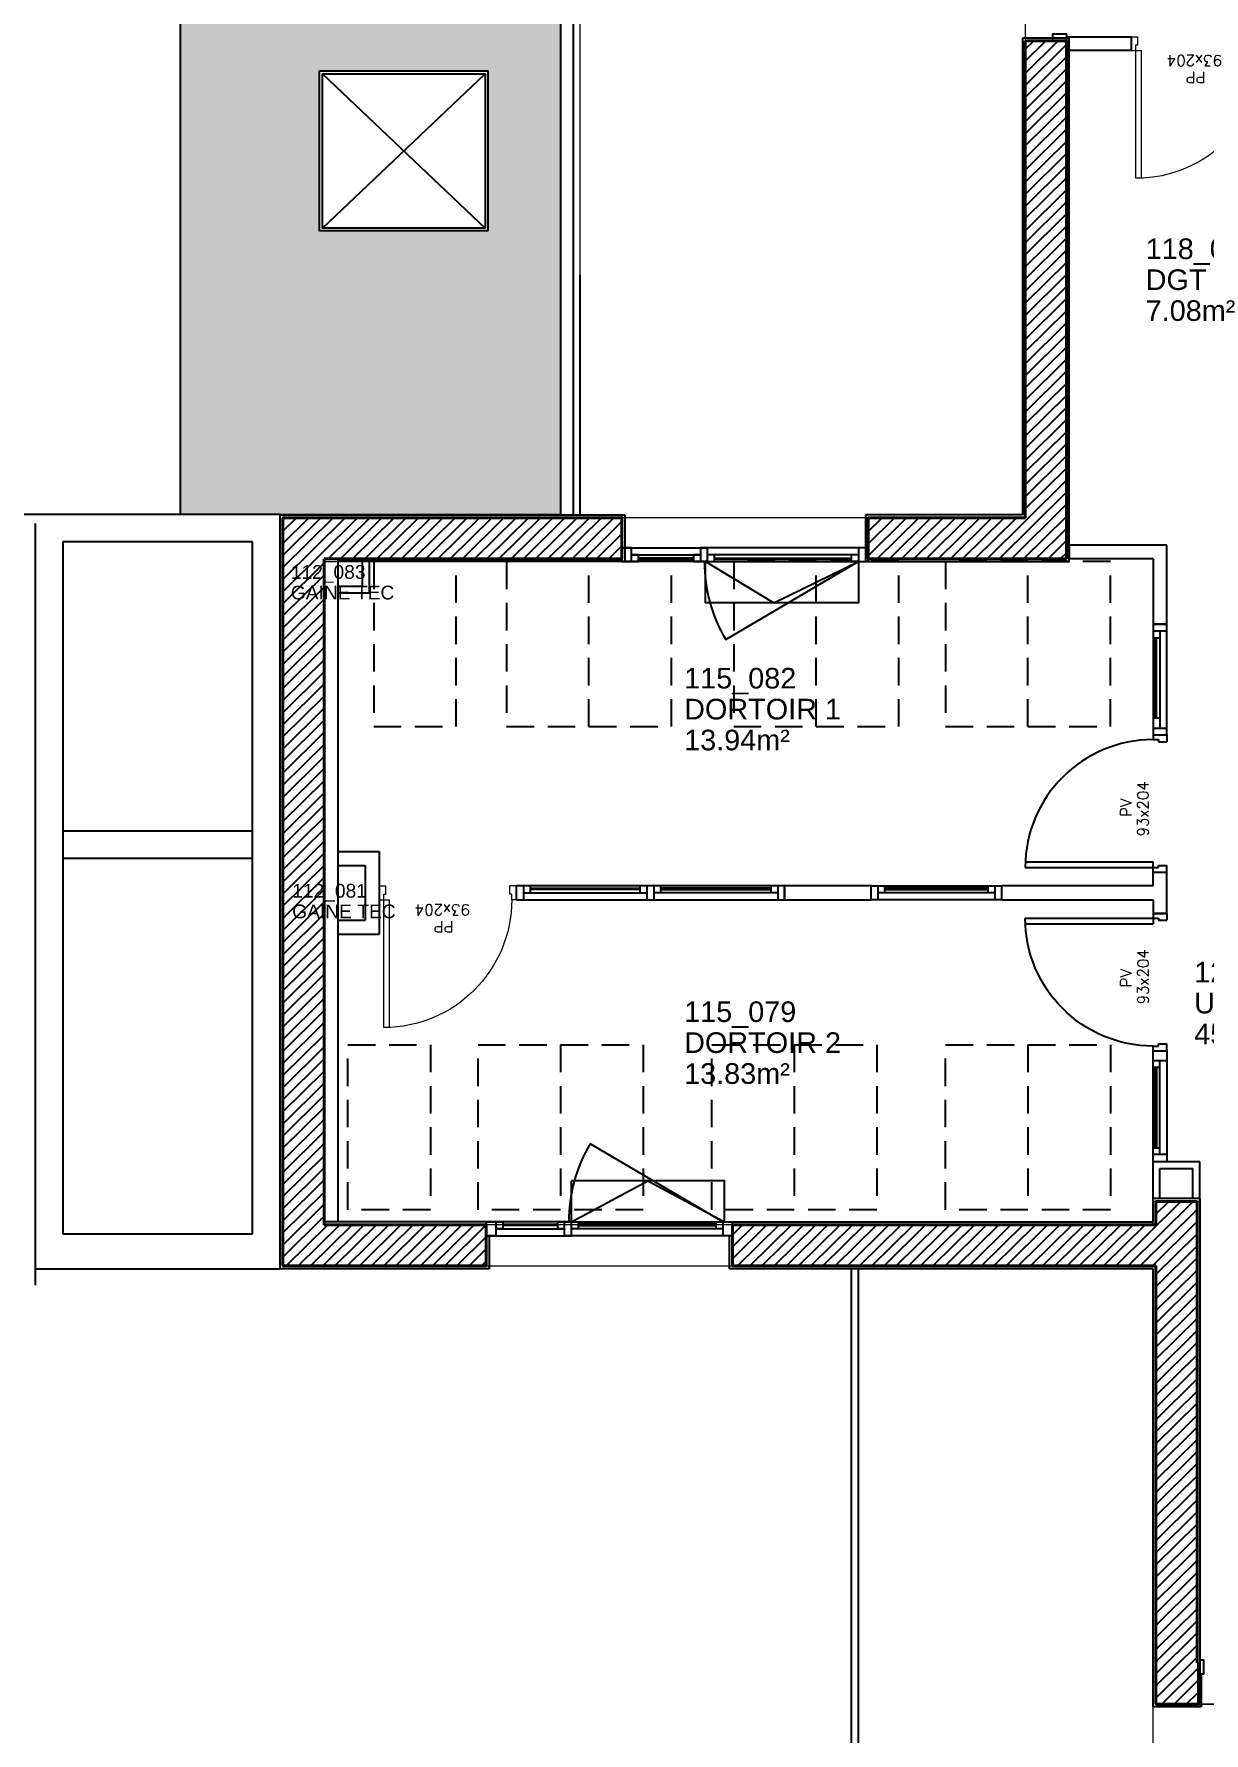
# Model space of a CAD drawing. Header units: metres. Extents: x -8 to 211, y -5 to 120.
# Drawn here: x 109.78 to 118.29, y 74.57 to 86.94 of the extents above; entities that cross this region are included whole.
import ezdxf
from ezdxf.enums import TextEntityAlignment as Align

# ---------------------------------------------------------------- set-up
doc = ezdxf.new("R2010")
doc.units = ezdxf.units.M
doc.header["$LTSCALE"] = 0.8
doc.header["$MEASUREMENT"] = 0
doc.linetypes.add('CONTINU', pattern=[0])
doc.linetypes.add('HIDDEN', pattern=[0.375, 0.25, -0.125])
doc.layers.get('0').update_dxf_attribs({"linetype": 'CONTINUOUS'})
for name, color, linetype in [('0_Fmult', 7, 'CONTINUOUS'), ('A-FINITION-C', 192, 'CONTINUOUS'), ('A-ISOL-C', 76, 'CONTINUOUS'), ('A-METALLERIE', 24, 'CONTINUOUS'), ('A-MOBILIER', 46, 'CONTINUOUS'), ('A-STR-MAC-C', 150, 'CONTINUOUS'), ('A_CHASS', 4, 'CONTINUOUS'), ('A_Etiqu_Gaine', 7, 'CONTINUOUS'), ('A_Etiqu_Gaine_ancien', 7, 'CONTINUOUS'), ('A_Etiqu_Gaine_code', 7, 'CONTINUOUS'), ('A_Etiqu_Local', 7, 'CONTINUOUS'), ('A_HACH_STRUC', 7, 'CONTINUOUS'), ('A_MURS_CLOI', 7, 'CONTINUOUS'), ('A_VEGETATION', 3, 'CONTINUOUS'), ('Z_Pole 11_Administratif', 8, 'CONTINUOUS')]:
    doc.layers.add(name, color=color, linetype=linetype)
doc.layers.add('A_MURS_STRU', color=7, linetype='CONTINUOUS', lineweight=40)
doc.layers.add('A_PORTE', color=7, linetype='CONTINU', lineweight=0)
doc.styles.add('Attribut', font='arial.ttf')
doc.styles.add('ROMANS8', font='romans8', dxfattribs={"height": 10})

# ---------------------------------------------------------------- blocks, each defined once
blk = doc.blocks.new('A_Etiqu_Local')
at = {"style": 'Attribut', "flags": 1}
for tag, p in [('CODE_HOPITAL', (-0.446, 1.632)), ('CODE_SITE', (-0.446, 1.407)), ('CODE_BATIMENT', (-0.446, 1.182)), ('CODE_SECTEUR', (-0.446, 0.957)), ('CODE_ETAGE', (-0.446, 0.732)), ('NOM_NORMALISE', (-0.446, -0.843)), ('SECTEUR_ACTIVITE', (-0.446, -1.068)), ('SOUS_SECTEUR_ACTIVITE', (-0.446, -1.293)), ('VOLUME', (-0.446, -1.518)), ('SERVICE', (-0.446, -1.743)), ('CODE_UG', (-0.446, -1.968)), ('CODE_UA', (-0.446, -2.193)), ('CODE_POLE', (-0.446, -2.418)), ('OCCUPANT_EXTERNE', (-0.446, -2.643)), ('DISPONIBILITE', (-0.446, -2.868)), ('ACCES_HANDICAPES', (-0.446, -3.093)), ('NATURE_SOL', (-0.446, -3.318)), ('RISQUE_LABORATOIRE', (-0.446, -3.543)), ('AMIANTE', (-0.446, -3.768))]:
    blk.add_attdef(tag, p, '', height=0.15, dxfattribs=at)
at = {"layer": 'A_Etiqu_Local', "style": 'Attribut'}
for tag, p in [('CODE_PIECE', (-0.446, 0.282)), ('NOM_USAGE', (-0.446, 0.057)), ('SURFACE', (-0.446, -0.168))]:
    blk.add_attdef(tag, p, '', height=0.15, dxfattribs=at)
blk = doc.blocks.new('A_Etiqu_Gaine')
at = {"style": 'Attribut', "flags": 1}
for tag, p in [('CODE_HOPITAL', (-0.432, 0.865)), ('CODE_SITE', (-0.432, 0.715)), ('CODE_BATIMENT', (-0.432, 0.565)), ('CODE_SECTEUR', (-0.432, 0.415)), ('CODE_ETAGE', (-0.432, 0.265)), ('NOM_NORMALISE', (-0.432, -0.335)), ('SECTEUR_ACTIVITE', (-0.432, -0.485)), ('SOUS_SECTEUR_ACTIVITE', (-0.432, -0.635)), ('SURFACE', (-0.432, -0.785)), ('CODE_UG', (-0.432, -0.935)), ('CODE_POLE', (-0.432, -1.085)), ('AMIANTE', (-0.432, -1.235))]:
    blk.add_attdef(tag, p, '', height=0.1, dxfattribs=at)
at = {"layer": 'A_Etiqu_Gaine', "style": 'Attribut'}
blk.add_attdef('NOM_USAGE', (-0.432, -0.185), '', height=0.1, dxfattribs=at)
at = {"layer": 'A_Etiqu_Gaine_ancien', "style": 'Attribut'}
blk.add_attdef('CODE_PIECE_ANCIEN', (-0.432, 0.115), '', height=0.1, dxfattribs=at)
at = {"layer": 'A_Etiqu_Gaine_code', "style": 'Attribut'}
blk.add_attdef('CODE_PIECE', (-0.432, -0.035), '', height=0.1, dxfattribs=at)
blk = doc.blocks.new('BATI-10')
for p, q in [((0, 0.1), (0, 0)), ((0, 0.1), (0.035, 0.1)), ((0, 0), (0.05, 0)), ((0.035, 0.1), (0.035, 0.06)), ((0.035, 0.06), (0.05, 0.06)), ((0.05, 0.06), (0.05, 0))]:
    blk.add_line(p, q)
blk = doc.blocks.new('P90bt10')
for p, q in [((0.035, 1.03), (0.035, 0.1)), ((0.075, 1.029), (0.075, 0.1)), ((0.035, 0.1), (0.075, 0.1))]:
    blk.add_line(p, q)
blk.add_arc((0.035, 0.1), 0.93, 0, 90)
blk.add_blockref('BATI-10', (0, 0))
at = {"xscale": -1}
blk.add_blockref('BATI-10', (1, 0), dxfattribs=at)
at = {"style": 'ROMANS8'}
for tag, p in [('DEF', (0.47, 0.256)), ('DIM', (0.461, 0.134))]:
    blk.add_attdef(tag, text='', height=0.08, dxfattribs=at).set_placement(p, align=Align.CENTER)

msp = doc.modelspace()

# ---------------------------------------------------------------- hatches: boundary and pattern name
at = {"layer": 'A_HACH_STRUC'}
h = msp.add_hatch(dxfattribs=at)
h.set_pattern_fill('ANSI31', color=8, scale=0.5, angle=359.76959, style=0)
h.paths.add_polyline_path([(115.849, 83.418), (115.849, 83.118), (117.292, 83.118), (117.292, 86.888), (116.992, 86.888), (116.992, 83.418)])
h = msp.add_hatch(dxfattribs=at)
h.set_pattern_fill('ANSI31', color=8, scale=0.5, angle=359.76959, style=0)
h.paths.add_polyline_path([(114.059, 83.118), (114.059, 83.418), (111.592, 83.418), (111.592, 77.973), (113.072, 77.973), (113.072, 78.273), (111.892, 78.273), (111.892, 83.118)])
h = msp.add_hatch(dxfattribs=at)
h.set_pattern_fill('ANSI31', color=8, scale=0.5, angle=359.76959, style=0)
h.paths.add_polyline_path([(117.942, 74.784), (118.252, 74.784), (118.252, 75.084), (118.242, 75.084), (118.242, 78.443), (117.942, 78.443), (117.942, 78.273), (114.862, 78.273), (114.862, 77.973), (117.942, 77.973)])
at = {"layer": 'A_VEGETATION'}
h = msp.add_hatch(dxfattribs=at)
h.set_pattern_fill('AR-CONC', color=8, scale=0.05, angle=-0.9741, style=0)
h.set_pattern_definition([(50, (321.883, 63.66533), (0.3586301, -0.03137607), [0.0375, -0.4125]), (355, (321.883, 63.66533), (-0.06937567, 0.37609607), [0.03, -0.33]), (100.4514, (321.9129, 63.6627), (0.2892547, 0.34471977), [0.0318701, -0.35057106]), (46.1842, (321.883, 63.76533), (0.5336205, -0.0827595), [0.05625, -0.61875]), (96.6356, (321.9275, 63.75843), (0.4673314, 0.4870589), [0.0478051, -0.5258565]), (351.1842, (321.883, 63.76533), (0.467331, 0.4870593), [0.045, -0.495]), (21, (321.933, 63.74033), (0.29845353, -0.20130945), [0.0375, -0.4125]), (326, (321.933, 63.74033), (0.12165767, 0.362575), [0.03, -0.33]), (71.4514, (321.9579, 63.72355), (0.4201113, 0.16126525), [0.0318701, -0.35057106]), (37.5, (321.88301, 63.66533), (0.00607993, 0.16644693), [0, -0.326, 0, -0.335, 0, -0.33125]), (7.5, (321.88301, 63.66533), (0.13153477, 0.19720586), [0, -0.191, 0, -0.3185, 0, -0.12625]), (327.5, (321.77151, 63.66533), (0.26691122, -0.01127744), [0, -0.125, 0, -0.39, 0, -0.5175]), (317.5, (321.72151, 63.66533), (0.29159308, 0.0500525), [0, -0.1625, 0, -0.259, 0, -0.3675])])
h.paths.add_polyline_path([(113.612, 83.438), (110.847, 83.442), (110.847, 94.243), (113.612, 94.243)])
h.paths.add_polyline_path([(111.935, 92.676), (113.159, 92.676), (113.159, 91.512), (111.935, 91.512)], flags=16)
h.paths.add_polyline_path([(111.887, 89.63), (113.111, 89.63), (113.111, 88.466), (111.887, 88.466)], flags=16)
h.paths.add_polyline_path([(111.86, 86.669), (113.084, 86.669), (113.084, 85.506), (111.86, 85.506)], flags=16)

# ---------------------------------------------------------------- linework, layer by layer
at = {"layer": '0_Fmult', "color": 8, "const_width": 0.01}
msp.add_lwpolyline([(116.992, 97.522), (116.992, 83.418), (111.592, 83.418), (111.592, 77.973), (117.942, 77.973), (117.942, 74.784), (132.942, 74.784), (132.942, 72.934), (137.662, 72.934), (137.642, 86.882), (137.662, 89.618), (136.67, 89.618), (136.67, 97.522)], close=True, dxfattribs=at)
at = {"layer": 'A-FINITION-C', "color": 8}
for p, q in [((116.972, 86.908), (116.972, 83.438)), ((111.572, 77.953), (111.572, 83.438)), ((111.572, 83.438), (114.079, 83.438)), ((114.079, 83.438), (114.079, 83.098)), ((116.972, 83.438), (115.829, 83.438)), ((115.829, 83.438), (115.829, 83.098)), ((114.079, 83.098), (111.992, 83.098)), ((117.922, 78.294), (117.922, 78.463)), ((118.262, 78.463), (118.262, 75.104)), ((113.072, 78.293), (111.892, 78.293)), ((114.827, 78.294), (114.827, 78.294)), ((114.827, 78.294), (117.922, 78.294)), ((113.092, 78.193), (113.092, 77.953)), ((114.842, 77.953), (114.842, 78.193)), ((113.092, 77.953), (111.572, 77.953)), ((117.922, 77.953), (114.842, 77.953)), ((117.922, 74.764), (117.922, 77.953)), ((118.272, 75.004), (118.272, 74.764)), ((118.272, 74.764), (117.922, 74.764))]:
    msp.add_line(p, q, dxfattribs=at)
msp.add_lwpolyline([(115.829, 83.098), (117.312, 83.098), (117.312, 86.908), (116.972, 86.908)], dxfattribs=at)
at = {"layer": 'A-ISOL-C', "color": 8}
msp.add_line((111.992, 83.118), (111.992, 78.293), dxfattribs=at)
at = {"layer": 'A-METALLERIE', "color": 8, "linetype": 'Continuous'}
for p, q in [((113.703, 94.339), (113.703, 83.438)), ((113.753, 85.186), (113.753, 83.438))]:
    msp.add_line(p, q, dxfattribs=at)
at = {"layer": 'A-METALLERIE', "color": 8}
for p, q in [((115.726, 77.953), (115.726, 73.914)), ((115.776, 77.953), (115.776, 73.914))]:
    msp.add_line(p, q, dxfattribs=at)
at = {"layer": 'A-MOBILIER', "color": 8, "linetype": 'HIDDEN'}
for p, q in [((114.419, 83.098), (113.219, 83.098)), ((116.072, 83.098), (114.872, 83.098)), ((117.612, 83.098), (116.412, 83.098)), ((114.212, 78.382), (113.012, 78.382)), ((115.912, 78.382), (114.712, 78.382)), ((117.612, 78.382), (116.412, 78.382))]:
    msp.add_line(p, q, dxfattribs=at)
for points in [[(112.253, 83.098), (112.253, 81.898), (112.853, 81.898), (112.853, 83.098)], [(112.065, 78.382), (112.065, 79.582), (112.665, 79.582), (112.665, 78.382)]]:
    msp.add_lwpolyline(points, close=True, dxfattribs=at)
for points in [[(113.219, 83.098), (113.219, 81.898), (114.419, 81.898)], [(113.819, 81.898), (113.819, 83.098)], [(114.419, 81.898), (114.419, 83.098)], [(114.872, 83.098), (114.872, 81.898), (116.072, 81.898)], [(115.472, 81.898), (115.472, 83.098)], [(116.072, 81.898), (116.072, 83.098)], [(116.412, 83.098), (116.412, 81.898), (117.612, 81.898)], [(117.012, 81.898), (117.012, 83.098)], [(117.612, 81.898), (117.612, 83.098)], [(113.012, 78.382), (113.012, 79.582), (114.212, 79.582)], [(113.612, 79.582), (113.612, 78.382)], [(114.212, 79.582), (114.212, 78.382)], [(114.712, 78.382), (114.712, 79.582), (115.912, 79.582)], [(115.312, 79.582), (115.312, 78.382)], [(115.912, 79.582), (115.912, 78.382)], [(116.412, 78.382), (116.412, 79.582), (117.612, 79.582)], [(117.012, 79.582), (117.012, 78.382)], [(117.612, 79.582), (117.612, 78.382)]]:
    msp.add_lwpolyline(points, dxfattribs=at)
at = {"layer": 'A-STR-MAC-C', "color": 8}
for p, q in [((111.572, 83.442), (109.652, 83.442)), ((109.792, 83.375), (109.792, 77.832)), ((111.572, 77.953), (111.572, 83.442)), ((111.372, 83.242), (109.992, 83.242)), ((109.992, 83.242), (109.992, 78.207)), ((111.372, 78.207), (111.372, 83.242)), ((109.992, 81.14), (111.372, 81.14)), ((109.992, 80.94), (111.372, 80.94)), ((109.992, 78.207), (111.372, 78.207)), ((109.792, 77.953), (111.572, 77.953))]:
    msp.add_line(p, q, dxfattribs=at)
at = {"layer": 'A_CHASS', "color": 8}
for p, q in [((111.88, 86.649), (113.064, 85.526)), ((111.88, 85.526), (113.064, 86.649)), ((114.059, 83.098), (114.179, 83.098)), ((115.779, 83.098), (114.813, 82.53)), ((115.242, 80.738), (113.292, 80.738)), ((113.292, 80.638), (115.242, 80.638)), ((114.792, 78.293), (113.827, 78.861)), ((113.072, 78.293), (113.192, 78.293))]:
    msp.add_line(p, q, dxfattribs=at)
for points in [[(117.192, 86.888), (117.192, 86.938), (117.292, 86.938), (117.292, 86.888)], [(111.86, 86.669), (113.084, 86.669), (113.084, 85.506), (111.86, 85.506)], [(111.88, 86.649), (113.064, 86.649), (113.064, 85.526), (111.88, 85.526)], [(117.922, 82.643), (117.922, 81.838), (118.022, 81.838), (118.022, 82.643)], [(118.262, 75.004), (118.292, 75.004), (118.292, 75.104), (118.262, 75.104)]]:
    msp.add_lwpolyline(points, close=True, dxfattribs=at)
for points in [[(114.059, 83.198), (114.679, 83.198), (114.679, 83.098), (114.059, 83.098)], [(114.129, 83.098), (114.129, 83.198), (114.059, 83.198), (114.059, 83.098)], [(114.179, 83.098), (114.179, 83.148), (114.129, 83.148)], [(114.129, 83.148), (114.629, 83.148)], [(114.629, 83.098), (114.129, 83.098)], [(114.579, 83.123), (114.179, 83.123)], [(114.179, 83.113), (114.579, 83.113)], [(114.629, 83.148), (114.579, 83.148), (114.579, 83.098)], [(114.579, 83.098), (115.849, 83.098)], [(115.849, 83.098), (115.849, 83.198), (114.629, 83.198), (114.629, 83.098)], [(115.779, 83.198), (115.779, 82.798), (114.667, 82.798), (114.667, 83.098), (115.163, 82.798), (115.779, 83.098)], [(115.779, 83.148), (114.679, 83.148)], [(114.729, 83.148), (114.729, 83.098)], [(114.729, 83.123), (115.729, 83.123)], [(115.729, 83.113), (114.729, 83.113)], [(115.729, 83.098), (115.729, 83.148)], [(118.022, 82.593), (117.922, 82.593)], [(117.972, 82.593), (117.972, 81.886)], [(117.922, 82.543), (117.972, 82.543)], [(117.937, 82.543), (117.937, 81.958)], [(117.947, 81.958), (117.947, 82.543)], [(117.972, 81.958), (117.922, 81.958)], [(117.922, 81.886), (118.022, 81.886)], [(113.292, 80.638), (113.292, 80.738)], [(113.342, 80.738), (113.342, 80.638)], [(113.392, 80.738), (113.392, 80.688)], [(114.192, 80.688), (114.192, 80.738)], [(114.242, 80.638), (114.242, 80.738)], [(114.292, 80.638), (114.292, 80.738)], [(114.342, 80.688), (114.342, 80.738)], [(115.142, 80.738), (115.142, 80.688)], [(115.192, 80.738), (115.192, 80.638)], [(115.242, 80.638), (115.242, 80.738)], [(116.821, 80.638), (115.871, 80.638), (115.871, 80.738), (116.821, 80.738)], [(115.921, 80.738), (115.921, 80.638)], [(115.971, 80.688), (115.971, 80.738)], [(116.721, 80.738), (116.721, 80.688)], [(116.771, 80.738), (116.771, 80.638)], [(116.821, 80.638), (116.821, 80.738)], [(113.342, 80.688), (114.242, 80.688)], [(113.392, 80.723), (114.192, 80.723)], [(114.192, 80.713), (113.392, 80.713)], [(115.192, 80.688), (114.292, 80.688)], [(115.142, 80.723), (114.342, 80.723)], [(114.342, 80.713), (115.142, 80.713)], [(116.771, 80.688), (115.921, 80.688)], [(116.721, 80.723), (115.971, 80.723)], [(115.971, 80.713), (116.721, 80.713)], [(117.922, 78.733), (117.922, 79.538), (118.022, 79.538), (118.022, 78.733)], [(117.922, 79.468), (118.022, 79.468)], [(117.972, 79.418), (117.922, 79.418)], [(117.937, 78.833), (117.937, 79.418)], [(117.947, 79.418), (117.947, 78.833)], [(117.972, 78.783), (117.972, 79.468)], [(117.922, 78.833), (117.972, 78.833)], [(118.022, 78.783), (117.922, 78.783)], [(117.922, 78.733), (118.022, 78.733)], [(113.692, 78.293), (113.072, 78.293), (113.072, 78.193), (113.692, 78.193), (113.692, 78.593)], [(113.692, 78.293), (114.248, 78.593), (114.804, 78.293), (114.804, 78.593), (113.692, 78.593)], [(113.142, 78.293), (113.142, 78.193), (113.072, 78.193)], [(113.192, 78.293), (113.192, 78.243), (113.142, 78.243)], [(113.642, 78.293), (113.142, 78.293)], [(113.192, 78.278), (113.592, 78.278)], [(113.592, 78.268), (113.192, 78.268)], [(113.642, 78.243), (113.592, 78.243), (113.592, 78.293)], [(113.592, 78.293), (114.862, 78.293)], [(114.862, 78.193), (113.642, 78.193), (113.642, 78.293)], [(113.742, 78.243), (113.742, 78.293)], [(114.742, 78.278), (113.742, 78.278)], [(113.742, 78.268), (114.742, 78.268)], [(114.742, 78.293), (114.742, 78.243)], [(114.792, 78.293), (114.792, 78.193)], [(114.862, 78.193), (114.862, 78.293)], [(113.142, 78.243), (113.642, 78.243)], [(114.792, 78.243), (113.692, 78.243)]]:
    msp.add_lwpolyline(points, dxfattribs=at)
for centre, start, end in [((115.779, 83.098), 179.9999, 210.441), ((114.792, 78.293), 149.559, 180.0001)]:
    msp.add_arc(centre, 1.12, start, end, dxfattribs=at)
at = {"layer": 'A_MURS_CLOI', "color": 8}
for p, q in [((117.312, 83.218), (117.312, 83.118)), ((118.022, 83.218), (117.312, 83.218)), ((118.022, 82.643), (118.022, 83.218)), ((112.172, 82.918), (112.172, 83.098)), ((112.222, 82.868), (112.222, 83.098)), ((117.922, 83.118), (117.312, 83.118)), ((117.922, 83.118), (117.922, 82.643)), ((112.172, 82.918), (111.992, 82.918)), ((112.222, 82.868), (111.992, 82.868)), ((117.922, 82.643), (118.022, 82.643)), ((117.922, 81.838), (118.022, 81.838)), ((111.992, 80.988), (112.292, 80.988)), ((112.292, 80.988), (112.292, 80.388)), ((111.992, 80.888), (112.192, 80.888)), ((112.192, 80.888), (112.192, 80.488)), ((116.821, 80.638), (116.821, 80.738)), ((117.922, 80.738), (116.821, 80.738)), ((117.922, 80.838), (118.022, 80.838)), ((117.922, 80.738), (117.922, 80.838)), ((118.022, 80.538), (118.022, 80.838)), ((116.821, 80.638), (117.922, 80.638)), ((117.922, 80.638), (117.922, 80.538)), ((118.022, 80.538), (117.922, 80.538)), ((111.992, 80.488), (112.192, 80.488)), ((111.992, 80.388), (112.292, 80.388)), ((117.922, 79.538), (118.022, 79.538)), ((117.922, 78.733), (118.262, 78.733)), ((117.922, 78.463), (117.922, 78.733)), ((117.972, 78.683), (118.212, 78.683)), ((117.972, 78.463), (117.972, 78.683)), ((118.212, 78.463), (118.212, 78.683)), ((118.262, 78.463), (118.262, 78.733)), ((118.262, 78.463), (117.922, 78.463))]:
    msp.add_line(p, q, dxfattribs=at)
msp.add_lwpolyline([(117.292, 86.918), (117.762, 86.918), (117.762, 86.818), (117.292, 86.818)], close=True, dxfattribs=at)
for points in [[(112.292, 80.738), (112.292, 80.638)], [(115.871, 80.638), (115.871, 80.738), (115.242, 80.738), (115.242, 80.638), (115.871, 80.638)]]:
    msp.add_lwpolyline(points, dxfattribs=at)
at = {"layer": 'A_MURS_STRU', "color": 8}
for p, q in [((117.292, 86.888), (116.992, 86.888)), ((116.992, 86.888), (116.992, 83.418)), ((117.292, 83.118), (117.292, 86.888)), ((111.592, 77.973), (111.592, 83.418)), ((111.592, 83.418), (114.059, 83.418)), ((114.059, 83.418), (114.059, 83.118)), ((116.992, 83.418), (115.849, 83.418)), ((115.849, 83.418), (115.849, 83.118)), ((114.059, 83.118), (111.892, 83.118)), ((111.892, 83.118), (111.892, 78.273)), ((115.849, 83.118), (117.292, 83.118)), ((117.942, 78.273), (117.942, 78.443)), ((117.942, 78.443), (118.242, 78.443)), ((118.242, 78.443), (118.242, 75.084)), ((111.892, 78.273), (113.072, 78.273)), ((113.072, 78.273), (113.072, 77.973)), ((114.862, 77.973), (114.862, 78.273)), ((114.862, 78.273), (117.942, 78.273)), ((113.072, 77.973), (111.592, 77.973)), ((117.942, 77.973), (114.862, 77.973)), ((117.942, 74.784), (117.942, 77.973)), ((118.242, 75.084), (118.252, 75.084)), ((118.252, 75.084), (118.252, 74.784)), ((118.252, 74.784), (117.942, 74.784))]:
    msp.add_line(p, q, dxfattribs=at)
at = {"layer": 'A_VEGETATION', "color": 8}
msp.add_lwpolyline([(113.612, 83.438), (110.847, 83.442), (110.847, 94.243), (113.612, 94.243)], close=True, dxfattribs=at)
at = {"layer": 'Z_Pole 11_Administratif', "color": 8, "const_width": 0.01}
msp.add_lwpolyline([(136.35, 97.202), (117.312, 97.202), (117.312, 93.603), (116.972, 93.603), (116.972, 94.182), (113.753, 94.182), (113.753, 83.438), (114.059, 83.438), (114.059, 83.098), (111.892, 83.098), (111.892, 78.273), (117.922, 78.273), (117.922, 78.443), (118.262, 78.443), (118.262, 74.764), (117.922, 74.764), (117.922, 69.664), (126.423, 69.664)], dxfattribs=at)

# ---------------------------------------------------------------- block references
at = {"layer": 'A_CHASS', "color": 8, "rotation": 90}
msp.add_blockref('P90bt10', (118.022, 80.838), dxfattribs=at).add_auto_attribs({'DEF': 'PV', 'DIM': '93x204'})
at = {"layer": 'A_CHASS', "color": 8}
ref = msp.add_blockref('P90bt10', (118.022, 80.538), dxfattribs=dict(at, xscale=-1, rotation=90))
ref.add_attrib('DEF', 'PV', dxfattribs={"layer": '0', "height": 0.08, "rotation": 90, "style": 'ROMANS8'}).set_placement((117.766, 80.068), align=Align.CENTER)
ref.add_attrib('DIM', '93x204', dxfattribs={"layer": '0', "height": 0.08, "rotation": 90, "style": 'ROMANS8'}).set_placement((117.889, 80.077), align=Align.CENTER)
at = {"layer": 'A_Etiqu_Gaine', "color": 8}
for p, values in [((112.082, 83.008), {'CODE_PIECE': '112_083', 'NOM_USAGE': 'GAINE TEC'}), ((112.092, 80.688), {'CODE_PIECE': '112_081', 'NOM_USAGE': 'GAINE TEC'})]:
    msp.add_blockref('A_Etiqu_Gaine', p, dxfattribs=at).add_auto_attribs(values)
at = {"layer": 'A_Etiqu_Local', "color": 8}
ref = msp.add_blockref('A_Etiqu_Local', (118.315, 85.018), dxfattribs=at)
ref.add_attrib('CODE_PIECE', '118_085', (117.868, 85.3), dxfattribs={"height": 0.15, "style": 'Attribut'})
ref.add_attrib('NOM_USAGE', 'DGT', (117.868, 85.075), dxfattribs={"height": 0.15, "style": 'Attribut'})
ref.add_attrib('SURFACE', '7.08m²', (117.868, 84.85), dxfattribs={"height": 0.15, "style": 'Attribut'})
ref = msp.add_blockref('A_Etiqu_Local', (114.957, 81.893), dxfattribs=at)
ref.add_attrib('CODE_PIECE', '115_082', (114.511, 82.175), dxfattribs={"height": 0.15, "style": 'Attribut'})
ref.add_attrib('NOM_USAGE', 'DORTOIR 1', (114.511, 81.95), dxfattribs={"height": 0.15, "style": 'Attribut'})
ref.add_attrib('SURFACE', '13.94m²', (114.511, 81.725), dxfattribs={"height": 0.15, "style": 'Attribut'})
ref = msp.add_blockref('A_Etiqu_Local', (118.667, 79.754), dxfattribs=at)
ref.add_attrib('CODE_PIECE', '121_079', (118.221, 80.036), dxfattribs={"height": 0.15, "style": 'Attribut'})
ref.add_attrib('NOM_USAGE', "UNITE  D'ACCUEIL 2 ESPACE DE VIE 2 BEBES GRANDS", (118.221, 79.811), dxfattribs={"height": 0.15, "style": 'Attribut'})
ref.add_attrib('SURFACE', '45.82m²', (118.221, 79.586), dxfattribs={"height": 0.15, "style": 'Attribut'})
ref = msp.add_blockref('A_Etiqu_Local', (114.957, 79.466), dxfattribs=at)
ref.add_attrib('CODE_PIECE', '115_079', (114.511, 79.748), dxfattribs={"height": 0.15, "style": 'Attribut'})
ref.add_attrib('NOM_USAGE', 'DORTOIR 2', (114.511, 79.523), dxfattribs={"height": 0.15, "style": 'Attribut'})
ref.add_attrib('SURFACE', '13.83m²', (114.511, 79.298), dxfattribs={"height": 0.15, "style": 'Attribut'})
at = {"layer": 'A_PORTE', "color": 8}
ref = msp.add_blockref('P90bt10', (117.762, 86.918), dxfattribs=dict(at, xscale=-1, rotation=180))
ref.add_attrib('DEF', 'PP', dxfattribs={"layer": '0', "height": 0.08, "rotation": 180, "style": 'ROMANS8'}).set_placement((118.232, 86.662), align=Align.CENTER)
ref.add_attrib('DIM', '93x204', dxfattribs={"layer": '0', "height": 0.08, "rotation": 180, "style": 'ROMANS8'}).set_placement((118.223, 86.784), align=Align.CENTER)
ref = msp.add_blockref('P90bt10', (112.292, 80.738), dxfattribs=dict(at, xscale=-1, rotation=180))
ref.add_attrib('DEF', 'PP', dxfattribs={"layer": '0', "height": 0.08, "rotation": 180, "style": 'ROMANS8'}).set_placement((112.762, 80.482), align=Align.CENTER)
ref.add_attrib('DIM', '93x204', dxfattribs={"layer": '0', "height": 0.08, "rotation": 180, "style": 'ROMANS8'}).set_placement((112.753, 80.604), align=Align.CENTER)

doc.saveas('drawing.dxf')
